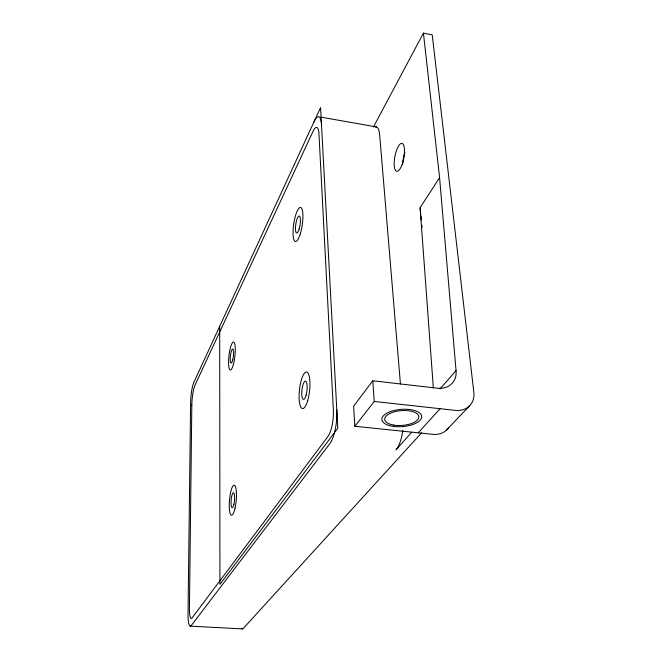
<?xml version="1.0" encoding="UTF-8"?>
<svg xmlns="http://www.w3.org/2000/svg" width="662" height="662" viewBox="0 0 662 662"><rect width="100%" height="100%" fill="white"/><g stroke="black" fill="none" stroke-linecap="round" stroke-linejoin="round"><path stroke-width="0.99" d="M373.409 127.063L423.432 33.1L432.236 34.879L473.851 392.392A22.897 18.255 40.2 0 1 455.166 410.357L374.245 401.453L354.832 426.262L432.783 434.322A21.954 17.833 40.6 0 0 448.546 427.611M433.337 387.882L420.097 207.744L439.585 177.639L423.432 33.1M439.585 177.639L456.044 370.629A22.723 18.097 38.6 0 1 437.201 388.18L372.78 380.774L353.607 406.22L354.832 426.262M395.926 449.937L411.656 432.261M440.04 388.908L456.044 370.629M418.243 432.816L440.081 408.694M421.636 432.791L243.401 628.288A16.79 3.964 -86.5 0 1 241.663 628.668M446.552 430.01L469.391 406.005M190.391 626.144L242.333 628.9M320.896 117.133L376.463 126.955M420.097 207.744L420.718 213.917M420.924 215.969L421.338 220.082M421.851 225.229L422.058 227.289M400.444 384.059L379.674 134.849A22.045 6.521 -79.7 0 0 375.304 126.93M372.78 380.774L374.245 401.453M219.693 326.316L219.925 584.347L337.786 428.256L320.573 107.567L193.941 382.164A15.218 2.78 -83.9 0 0 190.623 402.314L188.025 613.856A16.997 3.285 -86 0 0 191.285 625.524L329.999 443.424A24.949 7.472 -84.1 0 0 336.801 409.919M313.97 121.882A22.351 5.561 -80.4 0 1 321.492 124.671M402.728 164.275A14.2 4.626 -79.3 0 1 404.871 152.376M402.802 430.432A24.56 8.73 -84.2 0 1 396.703 448.968M191.823 405.036L189.431 608.759A13.604 2.631 -85.9 0 0 192.054 618.002L327.98 436.399A19.843 5.908 -84.1 0 0 333.358 409.803L318.968 133.84A17.833 4.435 -80.5 0 0 313.002 131.424L195.166 384.763A15.325 2.822 -83.9 0 0 191.823 405.036M389.703 425.649A19.984 8.647 -4.5 0 0 421.562 417.813A19.984 8.647 -4.5 0 0 394.113 410.473A19.984 8.647 -4.5 0 0 389.703 425.649M393.716 425.087A17.129 7.414 -4.5 0 0 418.864 416.688A17.129 7.414 -4.5 0 0 392.789 412.277A17.129 7.414 -4.5 0 0 393.716 425.087M232.734 359.797A7.042 1.49 -83.4 0 0 232.726 349.048A7.042 1.49 -83.4 0 0 230.202 359.259A7.042 1.49 -83.4 0 0 232.734 359.797M299.108 229.102A8.598 2.143 -81.5 0 0 299.216 215.994A8.598 2.143 -81.5 0 0 295.459 228.382A8.598 2.143 -81.5 0 0 299.108 229.102M306.142 395.09A9.194 2.54 -83.7 0 0 305.488 381.13A9.194 2.54 -83.7 0 0 301.773 394.577A9.194 2.54 -83.7 0 0 306.142 395.09M233.934 504.179A7.539 1.688 -85 0 0 233.504 492.677A7.539 1.688 -85 0 0 231.046 503.708A7.539 1.688 -85 0 0 233.934 504.179M233.587 363.645A14.084 2.971 -83.4 0 0 233.612 342.055A14.084 2.971 -83.4 0 0 228.547 362.404A14.084 2.971 -83.4 0 0 233.587 363.645M300.316 233.777A17.195 4.286 -81.5 0 0 300.581 207.471A17.195 4.286 -81.5 0 0 293.043 232.163A17.195 4.286 -81.5 0 0 300.316 233.777M307.739 400.411A18.395 5.073 -83.7 0 0 306.721 372.019A18.395 5.073 -83.7 0 0 299.125 398.383A18.395 5.073 -83.7 0 0 307.739 400.411M235.084 508.11A15.085 3.368 -85 0 0 234.199 485.18A15.085 3.368 -85 0 0 229.292 507.332A15.085 3.368 -85 0 0 235.084 508.11M401.685 165.583A14.225 4.535 -79.4 0 0 402.157 143.406A14.225 4.535 -79.4 0 0 394.188 163.018A14.225 4.535 -79.4 0 0 401.685 165.583"/></g></svg>
